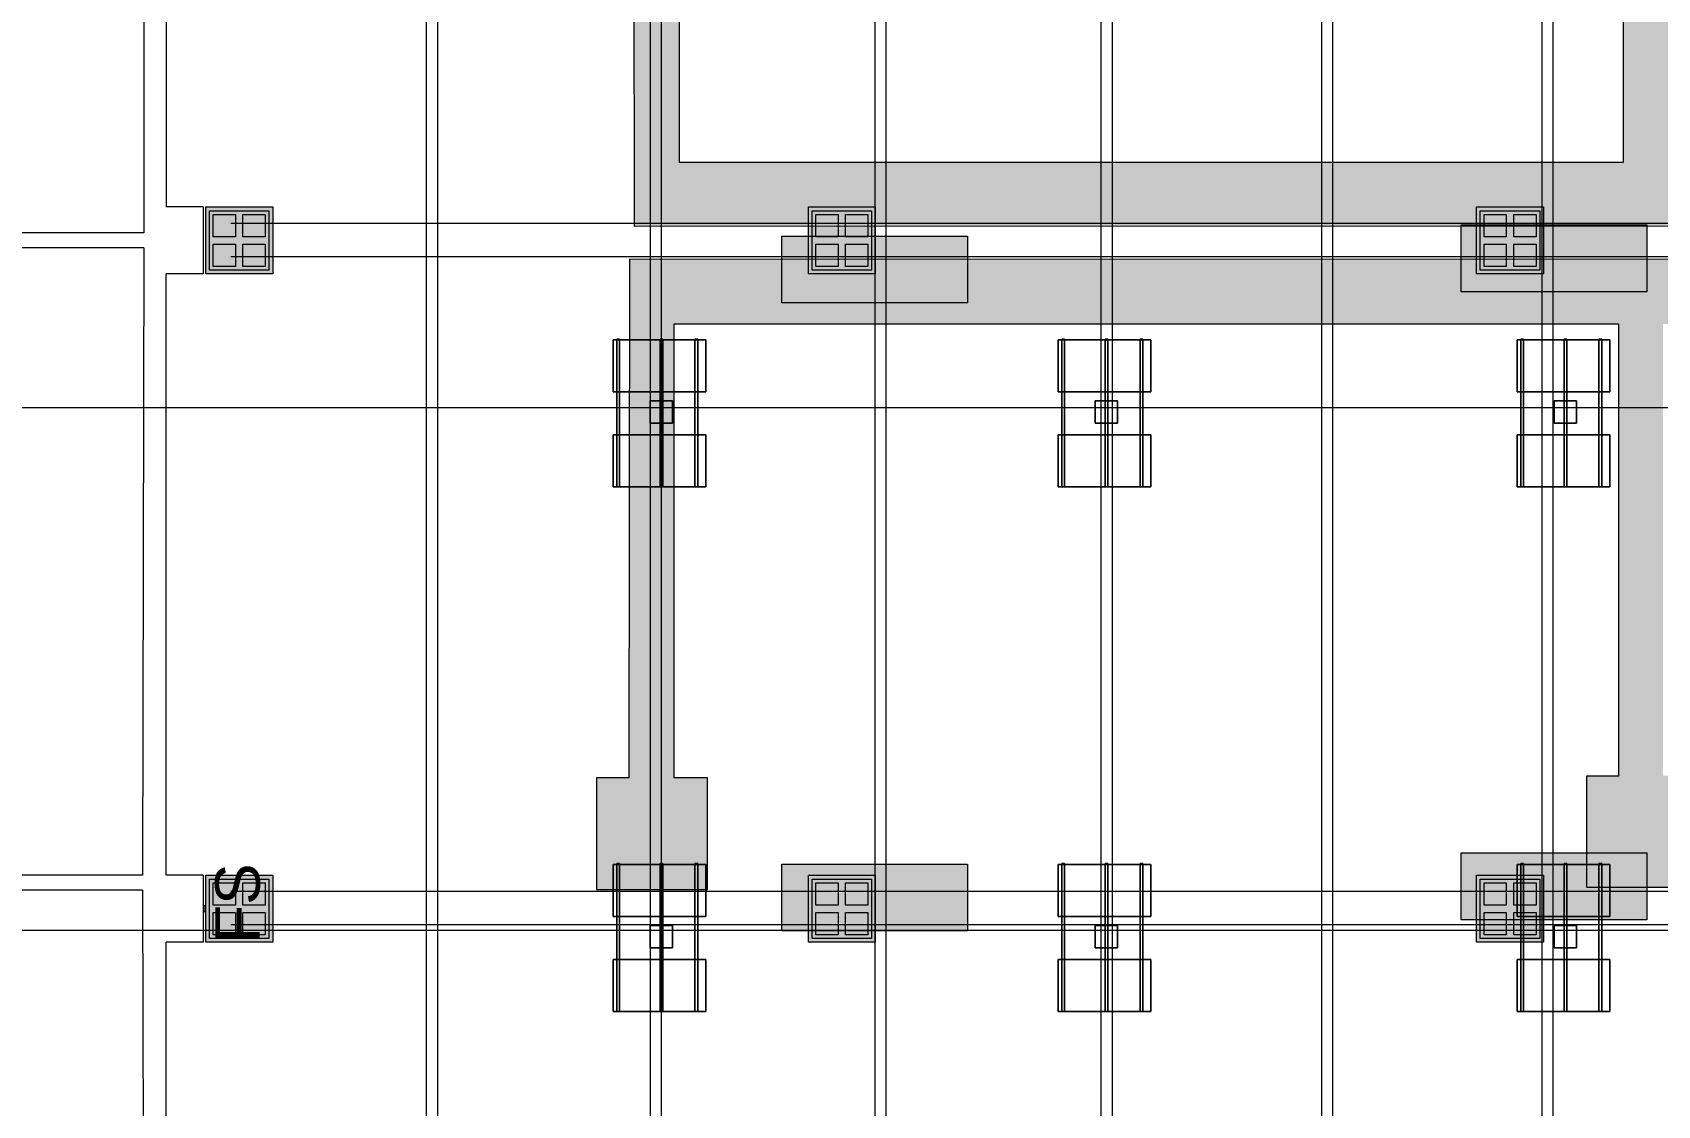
# Model space of a CAD drawing. Header units: inches. Extents: x -10671 to 1761, y -674 to 7170.
# Drawn here: x -9454 to -8579, y 632 to 1210 of the extents above; entities that cross this region are included whole.
import ezdxf

# ---------------------------------------------------------------- set-up
doc = ezdxf.new("R2010")
doc.units = ezdxf.units.IN
doc.header["$LTSCALE"] = 19.2
doc.header["$MEASUREMENT"] = 0
for name, color, linetype, lineweight, true_color in [('DWG-bldg-utility box', 3, 'Continuous', 18, 0x00ff00), ('Venue-Ceiling-HVAC', 7, 'Continuous', 5, 0xbbbbbb), ('Venue-Fire Apparatus and Text', 1, 'Continuous', 5, 0xff0000), ('Venue-NO HANG ZONE', 7, 'Continuous', 15, 0xdd0000), ('Venue-Rigging Steel-High', 7, 'Continuous', 5, 0x800000), ('Venue-Rigging Steel-Low', 7, 'Continuous', 5, 0x0000dd)]:
    doc.layers.add(name, color=color, linetype=linetype, lineweight=lineweight, true_color=true_color)
for name, color, linetype, lineweight in [('Venue-Ceiling-Lights', 7, 'Continuous', 5), ('Venue-Ceiling-Lights Circuits', 7, 'Continuous', 5), ('Venue-Floor Pockets', 7, 'Continuous', 5), ('Venue-Walls and Doors', 7, 'Continuous', 5)]:
    doc.layers.add(name, color=color, linetype=linetype, lineweight=lineweight)
doc.styles.add('Arial', font='Arial')

# ---------------------------------------------------------------- blocks, each defined once
blk = doc.blocks.new('FLOORBOX')
at = {"layer": 'Venue-Floor Pockets', "linetype": 'Continuous', "lineweight": 0, "true_color": 0xaaaaaa}
blk.add_hatch(color=253, dxfattribs=at).paths.add_polyline_path([(-18, 18), (18, 18), (18, -18), (-18, -18)])
at = {"layer": 'Venue-Floor Pockets', "linetype": 'Continuous', "lineweight": 0, "true_color": 0xbbbbbb}
blk.add_hatch(color=9, dxfattribs=at).paths.add_polyline_path([(-16, 16), (16, 16), (16, -16), (-16, -16)])
at = {"layer": 'Venue-Floor Pockets', "linetype": 'Continuous', "lineweight": 0, "true_color": 0xdddddd}
for points in [[(-14, 14), (-2, 14), (-2, 2), (-14, 2)], [(2, 14), (14, 14), (14, 2), (2, 2)], [(-14, -2), (-2, -2), (-2, -14), (-14, -14)], [(2, -2), (14, -2), (14, -14), (2, -14)]]:
    blk.add_hatch(color=254, dxfattribs=at).paths.add_polyline_path(points)
at = {"layer": 'Venue-Floor Pockets', "color": 7, "linetype": 'Continuous', "lineweight": 5, "flags": 128}
for points in [[(-18, 18), (18, 18), (18, -18), (-18, -18)], [(-16, 16), (16, 16), (16, -16), (-16, -16)], [(-14, 14), (-2, 14), (-2, 2), (-14, 2)], [(2, 14), (14, 14), (14, 2), (2, 2)], [(-14, -2), (-2, -2), (-2, -14), (-14, -14)], [(2, -2), (14, -2), (14, -14), (2, -14)]]:
    blk.add_lwpolyline(points, close=True, dxfattribs=at)
blk = doc.blocks.new('Group-95-1')
at = {"layer": 'Venue-Ceiling-Lights', "color": 7, "linetype": 'Continuous', "lineweight": 5}
for points in [[(-9141.5, 965.57, 355.98), (-9141.5, 965.57, 359.98), (-9141.5, 993.57, 359.98), (-9141.5, 993.57, 355.98)], [(-9141.5, 993.57, 355.98), (-9141.5, 993.57, 359.98), (-9091.5, 993.57, 359.98), (-9091.5, 993.57, 355.98)], [(-9091.5, 993.57, 359.98), (-9141.5, 993.57, 359.98), (-9141.5, 965.57, 359.98), (-9091.5, 965.57, 359.98)], [(-9091.5, 965.57, 355.98), (-9141.5, 965.57, 355.98), (-9141.5, 993.57, 355.98), (-9091.5, 993.57, 355.98)], [(-9091.5, 993.57, 355.98), (-9091.5, 993.57, 359.98), (-9091.5, 965.57, 359.98), (-9091.5, 965.57, 355.98)], [(-9091.5, 965.57, 355.98), (-9091.5, 965.57, 359.98), (-9141.5, 965.57, 359.98), (-9141.5, 965.57, 355.98)]]:
    blk.add_3dface(points, dxfattribs=at)
blk = doc.blocks.new('Group-96-1')
at = {"layer": 'Venue-Ceiling-Lights', "color": 7, "linetype": 'Continuous', "lineweight": 5}
for points in [[(-9097.35, 965.57, 360.05), (-9097.35, 965.57, 361.05), (-9097.35, 1045.16, 361.05), (-9097.35, 1045.16, 360.05)], [(-9097.35, 1045.16, 360.05), (-9097.35, 1045.16, 361.05), (-9095.85, 1045.16, 361.05), (-9095.85, 1045.16, 360.05)], [(-9095.85, 1045.16, 361.05), (-9097.35, 1045.16, 361.05), (-9097.35, 965.57, 361.05), (-9095.85, 965.57, 361.05)], [(-9095.85, 965.57, 360.05), (-9097.35, 965.57, 360.05), (-9097.35, 1045.16, 360.05), (-9095.85, 1045.16, 360.05)], [(-9095.85, 1045.16, 360.05), (-9095.85, 1045.16, 361.05), (-9095.85, 965.57, 361.05), (-9095.85, 965.57, 360.05)], [(-9095.85, 965.57, 360.05), (-9095.85, 965.57, 361.05), (-9097.35, 965.57, 361.05), (-9097.35, 965.57, 360.05)]]:
    blk.add_3dface(points, dxfattribs=at)
blk = doc.blocks.new('Group-97-1')
at = {"layer": 'Venue-Ceiling-Lights', "color": 7, "linetype": 'Continuous', "lineweight": 5}
for points in [[(-9116.17, 965.57, 360.05), (-9116.17, 965.57, 361.05), (-9116.17, 1045.16, 361.05), (-9116.17, 1045.16, 360.05)], [(-9116.17, 1045.16, 360.05), (-9116.17, 1045.16, 361.05), (-9114.67, 1045.16, 361.05), (-9114.67, 1045.16, 360.05)], [(-9114.67, 1045.16, 361.05), (-9116.17, 1045.16, 361.05), (-9116.17, 965.57, 361.05), (-9114.67, 965.57, 361.05)], [(-9114.67, 965.57, 360.05), (-9116.17, 965.57, 360.05), (-9116.17, 1045.16, 360.05), (-9114.67, 1045.16, 360.05)], [(-9114.67, 1045.16, 360.05), (-9114.67, 1045.16, 361.05), (-9114.67, 965.57, 361.05), (-9114.67, 965.57, 360.05)], [(-9114.67, 965.57, 360.05), (-9114.67, 965.57, 361.05), (-9116.17, 965.57, 361.05), (-9116.17, 965.57, 360.05)]]:
    blk.add_3dface(points, dxfattribs=at)
blk = doc.blocks.new('Group-98-1')
at = {"layer": 'Venue-Ceiling-Lights', "color": 7, "linetype": 'Continuous', "lineweight": 5}
for points in [[(-9139.44, 965.57, 360.05), (-9139.44, 965.57, 361.05), (-9139.44, 1045.16, 361.05), (-9139.44, 1045.16, 360.05)], [(-9139.44, 1045.16, 360.05), (-9139.44, 1045.16, 361.05), (-9137.94, 1045.16, 361.05), (-9137.94, 1045.16, 360.05)], [(-9137.94, 1045.16, 361.05), (-9139.44, 1045.16, 361.05), (-9139.44, 965.57, 361.05), (-9137.94, 965.57, 361.05)], [(-9137.94, 965.57, 360.05), (-9139.44, 965.57, 360.05), (-9139.44, 1045.16, 360.05), (-9137.94, 1045.16, 360.05)], [(-9137.94, 1045.16, 360.05), (-9137.94, 1045.16, 361.05), (-9137.94, 965.57, 361.05), (-9137.94, 965.57, 360.05)], [(-9137.94, 965.57, 360.05), (-9137.94, 965.57, 361.05), (-9139.44, 965.57, 361.05), (-9139.44, 965.57, 360.05)]]:
    blk.add_3dface(points, dxfattribs=at)
blk = doc.blocks.new('Group-99-1')
at = {"layer": 'Venue-Ceiling-Lights', "color": 7, "linetype": 'Continuous', "lineweight": 5}
for points in [[(-9141.5, 1016.72, 355.98), (-9141.5, 1016.72, 359.98), (-9141.5, 1044.72, 359.98), (-9141.5, 1044.72, 355.98)], [(-9141.5, 1044.72, 355.98), (-9141.5, 1044.72, 359.98), (-9091.5, 1044.72, 359.98), (-9091.5, 1044.72, 355.98)], [(-9091.5, 1044.72, 359.98), (-9141.5, 1044.72, 359.98), (-9141.5, 1016.72, 359.98), (-9091.5, 1016.72, 359.98)], [(-9091.5, 1016.72, 355.98), (-9141.5, 1016.72, 355.98), (-9141.5, 1044.72, 355.98), (-9091.5, 1044.72, 355.98)], [(-9091.5, 1044.72, 355.98), (-9091.5, 1044.72, 359.98), (-9091.5, 1016.72, 359.98), (-9091.5, 1016.72, 355.98)], [(-9091.5, 1016.72, 355.98), (-9091.5, 1016.72, 359.98), (-9141.5, 1016.72, 359.98), (-9141.5, 1016.72, 355.98)]]:
    blk.add_3dface(points, dxfattribs=at)
blk = doc.blocks.new('Group-100-1')
at = {"layer": 'Venue-Ceiling-Lights', "color": 7, "linetype": 'Continuous', "lineweight": 5}
for points in [[(-9121.45, 1011.81, 350), (-9121.45, 1011.81, 356), (-9109.45, 1011.81, 356), (-9109.45, 1011.81, 350)], [(-9121.45, 999.81, 350), (-9121.45, 999.81, 356), (-9121.45, 1011.81, 356), (-9121.45, 1011.81, 350)], [(-9109.45, 1011.81, 356), (-9121.45, 1011.81, 356), (-9121.45, 999.81, 356), (-9109.45, 999.81, 356)], [(-9109.45, 999.81, 350), (-9121.45, 999.81, 350), (-9121.45, 1011.81, 350), (-9109.45, 1011.81, 350)], [(-9109.45, 1011.81, 350), (-9109.45, 1011.81, 356), (-9109.45, 999.81, 356), (-9109.45, 999.81, 350)], [(-9109.45, 999.81, 350), (-9109.45, 999.81, 356), (-9121.45, 999.81, 356), (-9121.45, 999.81, 350)]]:
    blk.add_3dface(points, dxfattribs=at)
blk = doc.blocks.new('Group-101-1')
at = {"layer": 'Venue-Ceiling-Lights', "color": 7}
for name in ['Group-99-1', 'Group-98-1', 'Group-97-1', 'Group-96-1', 'Group-95-1']:
    blk.add_blockref(name, (0, 0), dxfattribs=at)
at = {"layer": 'Venue-Ceiling-Lights', "color": 1, "true_color": 0xff0000}
blk.add_blockref('Group-100-1', (0, 0), dxfattribs=at)
blk = doc.blocks.new('Group-102-1')
at = {"layer": 'Venue-Ceiling-Lights', "color": 7, "linetype": 'Continuous', "lineweight": 5}
for points in [[(-9141.5, 682.97, 355.98), (-9141.5, 682.97, 359.98), (-9141.5, 710.97, 359.98), (-9141.5, 710.97, 355.98)], [(-9141.5, 710.97, 355.98), (-9141.5, 710.97, 359.98), (-9091.5, 710.97, 359.98), (-9091.5, 710.97, 355.98)], [(-9091.5, 710.97, 359.98), (-9141.5, 710.97, 359.98), (-9141.5, 682.97, 359.98), (-9091.5, 682.97, 359.98)], [(-9091.5, 682.97, 355.98), (-9141.5, 682.97, 355.98), (-9141.5, 710.97, 355.98), (-9091.5, 710.97, 355.98)], [(-9091.5, 710.97, 355.98), (-9091.5, 710.97, 359.98), (-9091.5, 682.97, 359.98), (-9091.5, 682.97, 355.98)], [(-9091.5, 682.97, 355.98), (-9091.5, 682.97, 359.98), (-9141.5, 682.97, 359.98), (-9141.5, 682.97, 355.98)]]:
    blk.add_3dface(points, dxfattribs=at)
blk = doc.blocks.new('Group-103-1')
at = {"layer": 'Venue-Ceiling-Lights', "color": 7, "linetype": 'Continuous', "lineweight": 5}
for points in [[(-9097.35, 682.97, 360.05), (-9097.35, 682.97, 361.05), (-9097.35, 762.56, 361.05), (-9097.35, 762.56, 360.05)], [(-9097.35, 762.56, 360.05), (-9097.35, 762.56, 361.05), (-9095.85, 762.56, 361.05), (-9095.85, 762.56, 360.05)], [(-9095.85, 762.56, 361.05), (-9097.35, 762.56, 361.05), (-9097.35, 682.97, 361.05), (-9095.85, 682.97, 361.05)], [(-9095.85, 682.97, 360.05), (-9097.35, 682.97, 360.05), (-9097.35, 762.56, 360.05), (-9095.85, 762.56, 360.05)], [(-9095.85, 762.56, 360.05), (-9095.85, 762.56, 361.05), (-9095.85, 682.97, 361.05), (-9095.85, 682.97, 360.05)], [(-9095.85, 682.97, 360.05), (-9095.85, 682.97, 361.05), (-9097.35, 682.97, 361.05), (-9097.35, 682.97, 360.05)]]:
    blk.add_3dface(points, dxfattribs=at)
blk = doc.blocks.new('Group-104-1')
at = {"layer": 'Venue-Ceiling-Lights', "color": 7, "linetype": 'Continuous', "lineweight": 5}
for points in [[(-9116.17, 682.97, 360.05), (-9116.17, 682.97, 361.05), (-9116.17, 762.56, 361.05), (-9116.17, 762.56, 360.05)], [(-9116.17, 762.56, 360.05), (-9116.17, 762.56, 361.05), (-9114.67, 762.56, 361.05), (-9114.67, 762.56, 360.05)], [(-9114.67, 762.56, 361.05), (-9116.17, 762.56, 361.05), (-9116.17, 682.97, 361.05), (-9114.67, 682.97, 361.05)], [(-9114.67, 682.97, 360.05), (-9116.17, 682.97, 360.05), (-9116.17, 762.56, 360.05), (-9114.67, 762.56, 360.05)], [(-9114.67, 762.56, 360.05), (-9114.67, 762.56, 361.05), (-9114.67, 682.97, 361.05), (-9114.67, 682.97, 360.05)], [(-9114.67, 682.97, 360.05), (-9114.67, 682.97, 361.05), (-9116.17, 682.97, 361.05), (-9116.17, 682.97, 360.05)]]:
    blk.add_3dface(points, dxfattribs=at)
blk = doc.blocks.new('Group-105-1')
at = {"layer": 'Venue-Ceiling-Lights', "color": 7, "linetype": 'Continuous', "lineweight": 5}
for points in [[(-9139.44, 682.97, 360.05), (-9139.44, 682.97, 361.05), (-9139.44, 762.56, 361.05), (-9139.44, 762.56, 360.05)], [(-9139.44, 762.56, 360.05), (-9139.44, 762.56, 361.05), (-9137.94, 762.56, 361.05), (-9137.94, 762.56, 360.05)], [(-9137.94, 762.56, 361.05), (-9139.44, 762.56, 361.05), (-9139.44, 682.97, 361.05), (-9137.94, 682.97, 361.05)], [(-9137.94, 682.97, 360.05), (-9139.44, 682.97, 360.05), (-9139.44, 762.56, 360.05), (-9137.94, 762.56, 360.05)], [(-9137.94, 762.56, 360.05), (-9137.94, 762.56, 361.05), (-9137.94, 682.97, 361.05), (-9137.94, 682.97, 360.05)], [(-9137.94, 682.97, 360.05), (-9137.94, 682.97, 361.05), (-9139.44, 682.97, 361.05), (-9139.44, 682.97, 360.05)]]:
    blk.add_3dface(points, dxfattribs=at)
blk = doc.blocks.new('Group-106-1')
at = {"layer": 'Venue-Ceiling-Lights', "color": 7, "linetype": 'Continuous', "lineweight": 5}
for points in [[(-9141.5, 734.12, 355.98), (-9141.5, 734.12, 359.98), (-9141.5, 762.12, 359.98), (-9141.5, 762.12, 355.98)], [(-9141.5, 762.12, 355.98), (-9141.5, 762.12, 359.98), (-9091.5, 762.12, 359.98), (-9091.5, 762.12, 355.98)], [(-9091.5, 762.12, 359.98), (-9141.5, 762.12, 359.98), (-9141.5, 734.12, 359.98), (-9091.5, 734.12, 359.98)], [(-9091.5, 734.12, 355.98), (-9141.5, 734.12, 355.98), (-9141.5, 762.12, 355.98), (-9091.5, 762.12, 355.98)], [(-9091.5, 762.12, 355.98), (-9091.5, 762.12, 359.98), (-9091.5, 734.12, 359.98), (-9091.5, 734.12, 355.98)], [(-9091.5, 734.12, 355.98), (-9091.5, 734.12, 359.98), (-9141.5, 734.12, 359.98), (-9141.5, 734.12, 355.98)]]:
    blk.add_3dface(points, dxfattribs=at)
blk = doc.blocks.new('Group-107-1')
at = {"layer": 'Venue-Ceiling-Lights', "color": 7, "linetype": 'Continuous', "lineweight": 5}
for points in [[(-9121.45, 729.2, 350), (-9121.45, 729.2, 356), (-9109.45, 729.2, 356), (-9109.45, 729.2, 350)], [(-9121.45, 717.2, 350), (-9121.45, 717.2, 356), (-9121.45, 729.2, 356), (-9121.45, 729.2, 350)], [(-9109.45, 729.2, 356), (-9121.45, 729.2, 356), (-9121.45, 717.2, 356), (-9109.45, 717.2, 356)], [(-9109.45, 717.2, 350), (-9121.45, 717.2, 350), (-9121.45, 729.2, 350), (-9109.45, 729.2, 350)], [(-9109.45, 729.2, 350), (-9109.45, 729.2, 356), (-9109.45, 717.2, 356), (-9109.45, 717.2, 350)], [(-9109.45, 717.2, 350), (-9109.45, 717.2, 356), (-9121.45, 717.2, 356), (-9121.45, 717.2, 350)]]:
    blk.add_3dface(points, dxfattribs=at)
blk = doc.blocks.new('Group-108-1')
at = {"layer": 'Venue-Ceiling-Lights', "color": 7}
for name in ['Group-106-1', 'Group-105-1', 'Group-104-1', 'Group-103-1', 'Group-102-1']:
    blk.add_blockref(name, (0, 0), dxfattribs=at)
at = {"layer": 'Venue-Ceiling-Lights', "color": 1, "true_color": 0xff0000}
blk.add_blockref('Group-107-1', (0, 0), dxfattribs=at)
blk = doc.blocks.new('Group-200-1')
at = {"layer": 'Venue-Ceiling-Lights', "color": 7, "linetype": 'Continuous', "lineweight": 5}
for points in [[(-8901.75, 965.57, 355.98), (-8901.75, 965.57, 359.98), (-8901.75, 993.57, 359.98), (-8901.75, 993.57, 355.98)], [(-8901.75, 993.57, 355.98), (-8901.75, 993.57, 359.98), (-8851.75, 993.57, 359.98), (-8851.75, 993.57, 355.98)], [(-8851.75, 993.57, 359.98), (-8901.75, 993.57, 359.98), (-8901.75, 965.57, 359.98), (-8851.75, 965.57, 359.98)], [(-8851.75, 965.57, 355.98), (-8901.75, 965.57, 355.98), (-8901.75, 993.57, 355.98), (-8851.75, 993.57, 355.98)], [(-8851.75, 993.57, 355.98), (-8851.75, 993.57, 359.98), (-8851.75, 965.57, 359.98), (-8851.75, 965.57, 355.98)], [(-8851.75, 965.57, 355.98), (-8851.75, 965.57, 359.98), (-8901.75, 965.57, 359.98), (-8901.75, 965.57, 355.98)]]:
    blk.add_3dface(points, dxfattribs=at)
blk = doc.blocks.new('Group-201-1')
at = {"layer": 'Venue-Ceiling-Lights', "color": 7, "linetype": 'Continuous', "lineweight": 5}
for points in [[(-8857.6, 965.57, 360.05), (-8857.6, 965.57, 361.05), (-8857.6, 1045.16, 361.05), (-8857.6, 1045.16, 360.05)], [(-8857.6, 1045.16, 360.05), (-8857.6, 1045.16, 361.05), (-8856.1, 1045.16, 361.05), (-8856.1, 1045.16, 360.05)], [(-8856.1, 1045.16, 361.05), (-8857.6, 1045.16, 361.05), (-8857.6, 965.57, 361.05), (-8856.1, 965.57, 361.05)], [(-8856.1, 965.57, 360.05), (-8857.6, 965.57, 360.05), (-8857.6, 1045.16, 360.05), (-8856.1, 1045.16, 360.05)], [(-8856.1, 1045.16, 360.05), (-8856.1, 1045.16, 361.05), (-8856.1, 965.57, 361.05), (-8856.1, 965.57, 360.05)], [(-8856.1, 965.57, 360.05), (-8856.1, 965.57, 361.05), (-8857.6, 965.57, 361.05), (-8857.6, 965.57, 360.05)]]:
    blk.add_3dface(points, dxfattribs=at)
blk = doc.blocks.new('Group-202-1')
at = {"layer": 'Venue-Ceiling-Lights', "color": 7, "linetype": 'Continuous', "lineweight": 5}
for points in [[(-8876.42, 965.57, 360.05), (-8876.42, 965.57, 361.05), (-8876.42, 1045.16, 361.05), (-8876.42, 1045.16, 360.05)], [(-8876.42, 1045.16, 360.05), (-8876.42, 1045.16, 361.05), (-8874.92, 1045.16, 361.05), (-8874.92, 1045.16, 360.05)], [(-8874.92, 1045.16, 361.05), (-8876.42, 1045.16, 361.05), (-8876.42, 965.57, 361.05), (-8874.92, 965.57, 361.05)], [(-8874.92, 965.57, 360.05), (-8876.42, 965.57, 360.05), (-8876.42, 1045.16, 360.05), (-8874.92, 1045.16, 360.05)], [(-8874.92, 1045.16, 360.05), (-8874.92, 1045.16, 361.05), (-8874.92, 965.57, 361.05), (-8874.92, 965.57, 360.05)], [(-8874.92, 965.57, 360.05), (-8874.92, 965.57, 361.05), (-8876.42, 965.57, 361.05), (-8876.42, 965.57, 360.05)]]:
    blk.add_3dface(points, dxfattribs=at)
blk = doc.blocks.new('Group-203-1')
at = {"layer": 'Venue-Ceiling-Lights', "color": 7, "linetype": 'Continuous', "lineweight": 5}
for points in [[(-8899.69, 965.57, 360.05), (-8899.69, 965.57, 361.05), (-8899.69, 1045.16, 361.05), (-8899.69, 1045.16, 360.05)], [(-8899.69, 1045.16, 360.05), (-8899.69, 1045.16, 361.05), (-8898.19, 1045.16, 361.05), (-8898.19, 1045.16, 360.05)], [(-8898.19, 1045.16, 361.05), (-8899.69, 1045.16, 361.05), (-8899.69, 965.57, 361.05), (-8898.19, 965.57, 361.05)], [(-8898.19, 965.57, 360.05), (-8899.69, 965.57, 360.05), (-8899.69, 1045.16, 360.05), (-8898.19, 1045.16, 360.05)], [(-8898.19, 1045.16, 360.05), (-8898.19, 1045.16, 361.05), (-8898.19, 965.57, 361.05), (-8898.19, 965.57, 360.05)], [(-8898.19, 965.57, 360.05), (-8898.19, 965.57, 361.05), (-8899.69, 965.57, 361.05), (-8899.69, 965.57, 360.05)]]:
    blk.add_3dface(points, dxfattribs=at)
blk = doc.blocks.new('Group-204-1')
at = {"layer": 'Venue-Ceiling-Lights', "color": 7, "linetype": 'Continuous', "lineweight": 5}
for points in [[(-8901.75, 1016.72, 355.98), (-8901.75, 1016.72, 359.98), (-8901.75, 1044.72, 359.98), (-8901.75, 1044.72, 355.98)], [(-8901.75, 1044.72, 355.98), (-8901.75, 1044.72, 359.98), (-8851.75, 1044.72, 359.98), (-8851.75, 1044.72, 355.98)], [(-8851.75, 1044.72, 359.98), (-8901.75, 1044.72, 359.98), (-8901.75, 1016.72, 359.98), (-8851.75, 1016.72, 359.98)], [(-8851.75, 1016.72, 355.98), (-8901.75, 1016.72, 355.98), (-8901.75, 1044.72, 355.98), (-8851.75, 1044.72, 355.98)], [(-8851.75, 1044.72, 355.98), (-8851.75, 1044.72, 359.98), (-8851.75, 1016.72, 359.98), (-8851.75, 1016.72, 355.98)], [(-8851.75, 1016.72, 355.98), (-8851.75, 1016.72, 359.98), (-8901.75, 1016.72, 359.98), (-8901.75, 1016.72, 355.98)]]:
    blk.add_3dface(points, dxfattribs=at)
blk = doc.blocks.new('Group-205-1')
at = {"layer": 'Venue-Ceiling-Lights', "color": 7, "linetype": 'Continuous', "lineweight": 5}
for points in [[(-8881.7, 1011.81, 350), (-8881.7, 1011.81, 356), (-8869.7, 1011.81, 356), (-8869.7, 1011.81, 350)], [(-8881.7, 999.81, 350), (-8881.7, 999.81, 356), (-8881.7, 1011.81, 356), (-8881.7, 1011.81, 350)], [(-8869.7, 1011.81, 356), (-8881.7, 1011.81, 356), (-8881.7, 999.81, 356), (-8869.7, 999.81, 356)], [(-8869.7, 999.81, 350), (-8881.7, 999.81, 350), (-8881.7, 1011.81, 350), (-8869.7, 1011.81, 350)], [(-8869.7, 1011.81, 350), (-8869.7, 1011.81, 356), (-8869.7, 999.81, 356), (-8869.7, 999.81, 350)], [(-8869.7, 999.81, 350), (-8869.7, 999.81, 356), (-8881.7, 999.81, 356), (-8881.7, 999.81, 350)]]:
    blk.add_3dface(points, dxfattribs=at)
blk = doc.blocks.new('Group-206-1')
at = {"layer": 'Venue-Ceiling-Lights', "color": 7}
for name in ['Group-204-1', 'Group-203-1', 'Group-202-1', 'Group-201-1', 'Group-200-1']:
    blk.add_blockref(name, (0, 0), dxfattribs=at)
at = {"layer": 'Venue-Ceiling-Lights', "color": 1, "true_color": 0xff0000}
blk.add_blockref('Group-205-1', (0, 0), dxfattribs=at)
blk = doc.blocks.new('Group-207-1')
at = {"layer": 'Venue-Ceiling-Lights', "color": 7, "linetype": 'Continuous', "lineweight": 5}
for points in [[(-8901.75, 682.97, 355.98), (-8901.75, 682.97, 359.98), (-8901.75, 710.97, 359.98), (-8901.75, 710.97, 355.98)], [(-8901.75, 710.97, 355.98), (-8901.75, 710.97, 359.98), (-8851.75, 710.97, 359.98), (-8851.75, 710.97, 355.98)], [(-8851.75, 710.97, 359.98), (-8901.75, 710.97, 359.98), (-8901.75, 682.97, 359.98), (-8851.75, 682.97, 359.98)], [(-8851.75, 682.97, 355.98), (-8901.75, 682.97, 355.98), (-8901.75, 710.97, 355.98), (-8851.75, 710.97, 355.98)], [(-8851.75, 710.97, 355.98), (-8851.75, 710.97, 359.98), (-8851.75, 682.97, 359.98), (-8851.75, 682.97, 355.98)], [(-8851.75, 682.97, 355.98), (-8851.75, 682.97, 359.98), (-8901.75, 682.97, 359.98), (-8901.75, 682.97, 355.98)]]:
    blk.add_3dface(points, dxfattribs=at)
blk = doc.blocks.new('Group-208-1')
at = {"layer": 'Venue-Ceiling-Lights', "color": 7, "linetype": 'Continuous', "lineweight": 5}
for points in [[(-8857.6, 682.97, 360.05), (-8857.6, 682.97, 361.05), (-8857.6, 762.56, 361.05), (-8857.6, 762.56, 360.05)], [(-8857.6, 762.56, 360.05), (-8857.6, 762.56, 361.05), (-8856.1, 762.56, 361.05), (-8856.1, 762.56, 360.05)], [(-8856.1, 762.56, 361.05), (-8857.6, 762.56, 361.05), (-8857.6, 682.97, 361.05), (-8856.1, 682.97, 361.05)], [(-8856.1, 682.97, 360.05), (-8857.6, 682.97, 360.05), (-8857.6, 762.56, 360.05), (-8856.1, 762.56, 360.05)], [(-8856.1, 762.56, 360.05), (-8856.1, 762.56, 361.05), (-8856.1, 682.97, 361.05), (-8856.1, 682.97, 360.05)], [(-8856.1, 682.97, 360.05), (-8856.1, 682.97, 361.05), (-8857.6, 682.97, 361.05), (-8857.6, 682.97, 360.05)]]:
    blk.add_3dface(points, dxfattribs=at)
blk = doc.blocks.new('Group-209-1')
at = {"layer": 'Venue-Ceiling-Lights', "color": 7, "linetype": 'Continuous', "lineweight": 5}
for points in [[(-8876.42, 682.97, 360.05), (-8876.42, 682.97, 361.05), (-8876.42, 762.56, 361.05), (-8876.42, 762.56, 360.05)], [(-8876.42, 762.56, 360.05), (-8876.42, 762.56, 361.05), (-8874.92, 762.56, 361.05), (-8874.92, 762.56, 360.05)], [(-8874.92, 762.56, 361.05), (-8876.42, 762.56, 361.05), (-8876.42, 682.97, 361.05), (-8874.92, 682.97, 361.05)], [(-8874.92, 682.97, 360.05), (-8876.42, 682.97, 360.05), (-8876.42, 762.56, 360.05), (-8874.92, 762.56, 360.05)], [(-8874.92, 762.56, 360.05), (-8874.92, 762.56, 361.05), (-8874.92, 682.97, 361.05), (-8874.92, 682.97, 360.05)], [(-8874.92, 682.97, 360.05), (-8874.92, 682.97, 361.05), (-8876.42, 682.97, 361.05), (-8876.42, 682.97, 360.05)]]:
    blk.add_3dface(points, dxfattribs=at)
blk = doc.blocks.new('Group-210-1')
at = {"layer": 'Venue-Ceiling-Lights', "color": 7, "linetype": 'Continuous', "lineweight": 5}
for points in [[(-8899.69, 682.97, 360.05), (-8899.69, 682.97, 361.05), (-8899.69, 762.56, 361.05), (-8899.69, 762.56, 360.05)], [(-8899.69, 762.56, 360.05), (-8899.69, 762.56, 361.05), (-8898.19, 762.56, 361.05), (-8898.19, 762.56, 360.05)], [(-8898.19, 762.56, 361.05), (-8899.69, 762.56, 361.05), (-8899.69, 682.97, 361.05), (-8898.19, 682.97, 361.05)], [(-8898.19, 682.97, 360.05), (-8899.69, 682.97, 360.05), (-8899.69, 762.56, 360.05), (-8898.19, 762.56, 360.05)], [(-8898.19, 762.56, 360.05), (-8898.19, 762.56, 361.05), (-8898.19, 682.97, 361.05), (-8898.19, 682.97, 360.05)], [(-8898.19, 682.97, 360.05), (-8898.19, 682.97, 361.05), (-8899.69, 682.97, 361.05), (-8899.69, 682.97, 360.05)]]:
    blk.add_3dface(points, dxfattribs=at)
blk = doc.blocks.new('Group-211-1')
at = {"layer": 'Venue-Ceiling-Lights', "color": 7, "linetype": 'Continuous', "lineweight": 5}
for points in [[(-8901.75, 734.12, 355.98), (-8901.75, 734.12, 359.98), (-8901.75, 762.12, 359.98), (-8901.75, 762.12, 355.98)], [(-8901.75, 762.12, 355.98), (-8901.75, 762.12, 359.98), (-8851.75, 762.12, 359.98), (-8851.75, 762.12, 355.98)], [(-8851.75, 762.12, 359.98), (-8901.75, 762.12, 359.98), (-8901.75, 734.12, 359.98), (-8851.75, 734.12, 359.98)], [(-8851.75, 734.12, 355.98), (-8901.75, 734.12, 355.98), (-8901.75, 762.12, 355.98), (-8851.75, 762.12, 355.98)], [(-8851.75, 762.12, 355.98), (-8851.75, 762.12, 359.98), (-8851.75, 734.12, 359.98), (-8851.75, 734.12, 355.98)], [(-8851.75, 734.12, 355.98), (-8851.75, 734.12, 359.98), (-8901.75, 734.12, 359.98), (-8901.75, 734.12, 355.98)]]:
    blk.add_3dface(points, dxfattribs=at)
blk = doc.blocks.new('Group-212-1')
at = {"layer": 'Venue-Ceiling-Lights', "color": 7, "linetype": 'Continuous', "lineweight": 5}
for points in [[(-8881.7, 729.2, 350), (-8881.7, 729.2, 356), (-8869.7, 729.2, 356), (-8869.7, 729.2, 350)], [(-8881.7, 717.2, 350), (-8881.7, 717.2, 356), (-8881.7, 729.2, 356), (-8881.7, 729.2, 350)], [(-8869.7, 729.2, 356), (-8881.7, 729.2, 356), (-8881.7, 717.2, 356), (-8869.7, 717.2, 356)], [(-8869.7, 717.2, 350), (-8881.7, 717.2, 350), (-8881.7, 729.2, 350), (-8869.7, 729.2, 350)], [(-8869.7, 729.2, 350), (-8869.7, 729.2, 356), (-8869.7, 717.2, 356), (-8869.7, 717.2, 350)], [(-8869.7, 717.2, 350), (-8869.7, 717.2, 356), (-8881.7, 717.2, 356), (-8881.7, 717.2, 350)]]:
    blk.add_3dface(points, dxfattribs=at)
blk = doc.blocks.new('Group-213-1')
at = {"layer": 'Venue-Ceiling-Lights', "color": 7}
for name in ['Group-211-1', 'Group-210-1', 'Group-209-1', 'Group-208-1', 'Group-207-1']:
    blk.add_blockref(name, (0, 0), dxfattribs=at)
at = {"layer": 'Venue-Ceiling-Lights', "color": 1, "true_color": 0xff0000}
blk.add_blockref('Group-212-1', (0, 0), dxfattribs=at)
blk = doc.blocks.new('Group-305-1')
at = {"layer": 'Venue-Ceiling-Lights', "color": 7, "linetype": 'Continuous', "lineweight": 5}
for points in [[(-8654.49, 965.57, 355.98), (-8654.49, 965.57, 359.98), (-8654.49, 993.57, 359.98), (-8654.49, 993.57, 355.98)], [(-8654.49, 993.57, 355.98), (-8654.49, 993.57, 359.98), (-8604.49, 993.57, 359.98), (-8604.49, 993.57, 355.98)], [(-8604.49, 993.57, 359.98), (-8654.49, 993.57, 359.98), (-8654.49, 965.57, 359.98), (-8604.49, 965.57, 359.98)], [(-8604.49, 965.57, 355.98), (-8654.49, 965.57, 355.98), (-8654.49, 993.57, 355.98), (-8604.49, 993.57, 355.98)], [(-8604.49, 993.57, 355.98), (-8604.49, 993.57, 359.98), (-8604.49, 965.57, 359.98), (-8604.49, 965.57, 355.98)], [(-8604.49, 965.57, 355.98), (-8604.49, 965.57, 359.98), (-8654.49, 965.57, 359.98), (-8654.49, 965.57, 355.98)]]:
    blk.add_3dface(points, dxfattribs=at)
blk = doc.blocks.new('Group-306-1')
at = {"layer": 'Venue-Ceiling-Lights', "color": 7, "linetype": 'Continuous', "lineweight": 5}
for points in [[(-8610.34, 965.57, 360.05), (-8610.34, 965.57, 361.05), (-8610.34, 1045.16, 361.05), (-8610.34, 1045.16, 360.05)], [(-8610.34, 1045.16, 360.05), (-8610.34, 1045.16, 361.05), (-8608.84, 1045.16, 361.05), (-8608.84, 1045.16, 360.05)], [(-8608.84, 1045.16, 361.05), (-8610.34, 1045.16, 361.05), (-8610.34, 965.57, 361.05), (-8608.84, 965.57, 361.05)], [(-8608.84, 965.57, 360.05), (-8610.34, 965.57, 360.05), (-8610.34, 1045.16, 360.05), (-8608.84, 1045.16, 360.05)], [(-8608.84, 1045.16, 360.05), (-8608.84, 1045.16, 361.05), (-8608.84, 965.57, 361.05), (-8608.84, 965.57, 360.05)], [(-8608.84, 965.57, 360.05), (-8608.84, 965.57, 361.05), (-8610.34, 965.57, 361.05), (-8610.34, 965.57, 360.05)]]:
    blk.add_3dface(points, dxfattribs=at)
blk = doc.blocks.new('Group-307-1')
at = {"layer": 'Venue-Ceiling-Lights', "color": 7, "linetype": 'Continuous', "lineweight": 5}
for points in [[(-8629.16, 965.57, 360.05), (-8629.16, 965.57, 361.05), (-8629.16, 1045.16, 361.05), (-8629.16, 1045.16, 360.05)], [(-8629.16, 1045.16, 360.05), (-8629.16, 1045.16, 361.05), (-8627.66, 1045.16, 361.05), (-8627.66, 1045.16, 360.05)], [(-8627.66, 1045.16, 361.05), (-8629.16, 1045.16, 361.05), (-8629.16, 965.57, 361.05), (-8627.66, 965.57, 361.05)], [(-8627.66, 965.57, 360.05), (-8629.16, 965.57, 360.05), (-8629.16, 1045.16, 360.05), (-8627.66, 1045.16, 360.05)], [(-8627.66, 1045.16, 360.05), (-8627.66, 1045.16, 361.05), (-8627.66, 965.57, 361.05), (-8627.66, 965.57, 360.05)], [(-8627.66, 965.57, 360.05), (-8627.66, 965.57, 361.05), (-8629.16, 965.57, 361.05), (-8629.16, 965.57, 360.05)]]:
    blk.add_3dface(points, dxfattribs=at)
blk = doc.blocks.new('Group-308-1')
at = {"layer": 'Venue-Ceiling-Lights', "color": 7, "linetype": 'Continuous', "lineweight": 5}
for points in [[(-8652.43, 965.57, 360.05), (-8652.43, 965.57, 361.05), (-8652.43, 1045.16, 361.05), (-8652.43, 1045.16, 360.05)], [(-8652.43, 1045.16, 360.05), (-8652.43, 1045.16, 361.05), (-8650.93, 1045.16, 361.05), (-8650.93, 1045.16, 360.05)], [(-8650.93, 1045.16, 361.05), (-8652.43, 1045.16, 361.05), (-8652.43, 965.57, 361.05), (-8650.93, 965.57, 361.05)], [(-8650.93, 965.57, 360.05), (-8652.43, 965.57, 360.05), (-8652.43, 1045.16, 360.05), (-8650.93, 1045.16, 360.05)], [(-8650.93, 1045.16, 360.05), (-8650.93, 1045.16, 361.05), (-8650.93, 965.57, 361.05), (-8650.93, 965.57, 360.05)], [(-8650.93, 965.57, 360.05), (-8650.93, 965.57, 361.05), (-8652.43, 965.57, 361.05), (-8652.43, 965.57, 360.05)]]:
    blk.add_3dface(points, dxfattribs=at)
blk = doc.blocks.new('Group-309-1')
at = {"layer": 'Venue-Ceiling-Lights', "color": 7, "linetype": 'Continuous', "lineweight": 5}
for points in [[(-8654.49, 1016.72, 355.98), (-8654.49, 1016.72, 359.98), (-8654.49, 1044.72, 359.98), (-8654.49, 1044.72, 355.98)], [(-8654.49, 1044.72, 355.98), (-8654.49, 1044.72, 359.98), (-8604.49, 1044.72, 359.98), (-8604.49, 1044.72, 355.98)], [(-8604.49, 1044.72, 359.98), (-8654.49, 1044.72, 359.98), (-8654.49, 1016.72, 359.98), (-8604.49, 1016.72, 359.98)], [(-8604.49, 1016.72, 355.98), (-8654.49, 1016.72, 355.98), (-8654.49, 1044.72, 355.98), (-8604.49, 1044.72, 355.98)], [(-8604.49, 1044.72, 355.98), (-8604.49, 1044.72, 359.98), (-8604.49, 1016.72, 359.98), (-8604.49, 1016.72, 355.98)], [(-8604.49, 1016.72, 355.98), (-8604.49, 1016.72, 359.98), (-8654.49, 1016.72, 359.98), (-8654.49, 1016.72, 355.98)]]:
    blk.add_3dface(points, dxfattribs=at)
blk = doc.blocks.new('Group-310-1')
at = {"layer": 'Venue-Ceiling-Lights', "color": 7, "linetype": 'Continuous', "lineweight": 5}
for points in [[(-8634.44, 1011.81, 350), (-8634.44, 1011.81, 356), (-8622.44, 1011.81, 356), (-8622.44, 1011.81, 350)], [(-8634.44, 999.81, 350), (-8634.44, 999.81, 356), (-8634.44, 1011.81, 356), (-8634.44, 1011.81, 350)], [(-8622.44, 1011.81, 356), (-8634.44, 1011.81, 356), (-8634.44, 999.81, 356), (-8622.44, 999.81, 356)], [(-8622.44, 999.81, 350), (-8634.44, 999.81, 350), (-8634.44, 1011.81, 350), (-8622.44, 1011.81, 350)], [(-8622.44, 1011.81, 350), (-8622.44, 1011.81, 356), (-8622.44, 999.81, 356), (-8622.44, 999.81, 350)], [(-8622.44, 999.81, 350), (-8622.44, 999.81, 356), (-8634.44, 999.81, 356), (-8634.44, 999.81, 350)]]:
    blk.add_3dface(points, dxfattribs=at)
blk = doc.blocks.new('Group-311-1')
at = {"layer": 'Venue-Ceiling-Lights', "color": 7}
for name in ['Group-309-1', 'Group-308-1', 'Group-307-1', 'Group-306-1', 'Group-305-1']:
    blk.add_blockref(name, (0, 0), dxfattribs=at)
at = {"layer": 'Venue-Ceiling-Lights', "color": 1, "true_color": 0xff0000}
blk.add_blockref('Group-310-1', (0, 0), dxfattribs=at)
blk = doc.blocks.new('Group-312-1')
at = {"layer": 'Venue-Ceiling-Lights', "color": 7, "linetype": 'Continuous', "lineweight": 5}
for points in [[(-8654.49, 682.97, 355.98), (-8654.49, 682.97, 359.98), (-8654.49, 710.97, 359.98), (-8654.49, 710.97, 355.98)], [(-8654.49, 710.97, 355.98), (-8654.49, 710.97, 359.98), (-8604.49, 710.97, 359.98), (-8604.49, 710.97, 355.98)], [(-8604.49, 710.97, 359.98), (-8654.49, 710.97, 359.98), (-8654.49, 682.97, 359.98), (-8604.49, 682.97, 359.98)], [(-8604.49, 682.97, 355.98), (-8654.49, 682.97, 355.98), (-8654.49, 710.97, 355.98), (-8604.49, 710.97, 355.98)], [(-8604.49, 710.97, 355.98), (-8604.49, 710.97, 359.98), (-8604.49, 682.97, 359.98), (-8604.49, 682.97, 355.98)], [(-8604.49, 682.97, 355.98), (-8604.49, 682.97, 359.98), (-8654.49, 682.97, 359.98), (-8654.49, 682.97, 355.98)]]:
    blk.add_3dface(points, dxfattribs=at)
blk = doc.blocks.new('Group-313-1')
at = {"layer": 'Venue-Ceiling-Lights', "color": 7, "linetype": 'Continuous', "lineweight": 5}
for points in [[(-8610.34, 682.97, 360.05), (-8610.34, 682.97, 361.05), (-8610.34, 762.56, 361.05), (-8610.34, 762.56, 360.05)], [(-8610.34, 762.56, 360.05), (-8610.34, 762.56, 361.05), (-8608.84, 762.56, 361.05), (-8608.84, 762.56, 360.05)], [(-8608.84, 762.56, 361.05), (-8610.34, 762.56, 361.05), (-8610.34, 682.97, 361.05), (-8608.84, 682.97, 361.05)], [(-8608.84, 682.97, 360.05), (-8610.34, 682.97, 360.05), (-8610.34, 762.56, 360.05), (-8608.84, 762.56, 360.05)], [(-8608.84, 762.56, 360.05), (-8608.84, 762.56, 361.05), (-8608.84, 682.97, 361.05), (-8608.84, 682.97, 360.05)], [(-8608.84, 682.97, 360.05), (-8608.84, 682.97, 361.05), (-8610.34, 682.97, 361.05), (-8610.34, 682.97, 360.05)]]:
    blk.add_3dface(points, dxfattribs=at)
blk = doc.blocks.new('Group-314-1')
at = {"layer": 'Venue-Ceiling-Lights', "color": 7, "linetype": 'Continuous', "lineweight": 5}
for points in [[(-8629.16, 682.97, 360.05), (-8629.16, 682.97, 361.05), (-8629.16, 762.56, 361.05), (-8629.16, 762.56, 360.05)], [(-8629.16, 762.56, 360.05), (-8629.16, 762.56, 361.05), (-8627.66, 762.56, 361.05), (-8627.66, 762.56, 360.05)], [(-8627.66, 762.56, 361.05), (-8629.16, 762.56, 361.05), (-8629.16, 682.97, 361.05), (-8627.66, 682.97, 361.05)], [(-8627.66, 682.97, 360.05), (-8629.16, 682.97, 360.05), (-8629.16, 762.56, 360.05), (-8627.66, 762.56, 360.05)], [(-8627.66, 762.56, 360.05), (-8627.66, 762.56, 361.05), (-8627.66, 682.97, 361.05), (-8627.66, 682.97, 360.05)], [(-8627.66, 682.97, 360.05), (-8627.66, 682.97, 361.05), (-8629.16, 682.97, 361.05), (-8629.16, 682.97, 360.05)]]:
    blk.add_3dface(points, dxfattribs=at)
blk = doc.blocks.new('Group-315-1')
at = {"layer": 'Venue-Ceiling-Lights', "color": 7, "linetype": 'Continuous', "lineweight": 5}
for points in [[(-8652.43, 682.97, 360.05), (-8652.43, 682.97, 361.05), (-8652.43, 762.56, 361.05), (-8652.43, 762.56, 360.05)], [(-8652.43, 762.56, 360.05), (-8652.43, 762.56, 361.05), (-8650.93, 762.56, 361.05), (-8650.93, 762.56, 360.05)], [(-8650.93, 762.56, 361.05), (-8652.43, 762.56, 361.05), (-8652.43, 682.97, 361.05), (-8650.93, 682.97, 361.05)], [(-8650.93, 682.97, 360.05), (-8652.43, 682.97, 360.05), (-8652.43, 762.56, 360.05), (-8650.93, 762.56, 360.05)], [(-8650.93, 762.56, 360.05), (-8650.93, 762.56, 361.05), (-8650.93, 682.97, 361.05), (-8650.93, 682.97, 360.05)], [(-8650.93, 682.97, 360.05), (-8650.93, 682.97, 361.05), (-8652.43, 682.97, 361.05), (-8652.43, 682.97, 360.05)]]:
    blk.add_3dface(points, dxfattribs=at)
blk = doc.blocks.new('Group-316-1')
at = {"layer": 'Venue-Ceiling-Lights', "color": 7, "linetype": 'Continuous', "lineweight": 5}
for points in [[(-8654.49, 734.12, 355.98), (-8654.49, 734.12, 359.98), (-8654.49, 762.12, 359.98), (-8654.49, 762.12, 355.98)], [(-8654.49, 762.12, 355.98), (-8654.49, 762.12, 359.98), (-8604.49, 762.12, 359.98), (-8604.49, 762.12, 355.98)], [(-8604.49, 762.12, 359.98), (-8654.49, 762.12, 359.98), (-8654.49, 734.12, 359.98), (-8604.49, 734.12, 359.98)], [(-8604.49, 734.12, 355.98), (-8654.49, 734.12, 355.98), (-8654.49, 762.12, 355.98), (-8604.49, 762.12, 355.98)], [(-8604.49, 762.12, 355.98), (-8604.49, 762.12, 359.98), (-8604.49, 734.12, 359.98), (-8604.49, 734.12, 355.98)], [(-8604.49, 734.12, 355.98), (-8604.49, 734.12, 359.98), (-8654.49, 734.12, 359.98), (-8654.49, 734.12, 355.98)]]:
    blk.add_3dface(points, dxfattribs=at)
blk = doc.blocks.new('Group-317-1')
at = {"layer": 'Venue-Ceiling-Lights', "color": 7, "linetype": 'Continuous', "lineweight": 5}
for points in [[(-8634.44, 729.2, 350), (-8634.44, 729.2, 356), (-8622.44, 729.2, 356), (-8622.44, 729.2, 350)], [(-8634.44, 717.2, 350), (-8634.44, 717.2, 356), (-8634.44, 729.2, 356), (-8634.44, 729.2, 350)], [(-8622.44, 729.2, 356), (-8634.44, 729.2, 356), (-8634.44, 717.2, 356), (-8622.44, 717.2, 356)], [(-8622.44, 717.2, 350), (-8634.44, 717.2, 350), (-8634.44, 729.2, 350), (-8622.44, 729.2, 350)], [(-8622.44, 729.2, 350), (-8622.44, 729.2, 356), (-8622.44, 717.2, 356), (-8622.44, 717.2, 350)], [(-8622.44, 717.2, 350), (-8622.44, 717.2, 356), (-8634.44, 717.2, 356), (-8634.44, 717.2, 350)]]:
    blk.add_3dface(points, dxfattribs=at)
blk = doc.blocks.new('Group-318-1')
at = {"layer": 'Venue-Ceiling-Lights', "color": 7}
for name in ['Group-316-1', 'Group-315-1', 'Group-314-1', 'Group-313-1', 'Group-312-1']:
    blk.add_blockref(name, (0, 0), dxfattribs=at)
at = {"layer": 'Venue-Ceiling-Lights', "color": 1, "true_color": 0xff0000}
blk.add_blockref('Group-317-1', (0, 0), dxfattribs=at)

msp = doc.modelspace()

# ---------------------------------------------------------------- hatches: boundary and pattern name
at = {"layer": 'Venue-Ceiling-HVAC', "linetype": 'Continuous', "lineweight": 0, "true_color": 0xbbbbbb}
for points in [[(-9129.9, 1105.69), (-9130.3, 1390.55), (-9148.04, 1390.55), (-9148.04, 1448.33), (-9087.33, 1448.33), (-9087.33, 1390.55), (-9105.89, 1390.55), (-9105.89, 1140.49), (-8597.05, 1140.49), (-8597.05, 1387.45), (-8613.85, 1387.45), (-8613.85, 1450.58), (-8553.81, 1450.58), (-8553.81, 1387.35), (-8573.12, 1387.35), (-8573.12, 1140.48), (-8043.1, 1140.48), (-8043.1, 1388.04), (-8062.3, 1388.04), (-8062.3, 1447.86), (-8002.34, 1447.82), (-8002.34, 1387.89), (-8020.36, 1387.89), (-8020.36, 1140.49), (-7490.78, 1140.49), (-7490.78, 1388.32), (-7509.63, 1388.32), (-7509.63, 1448.5), (-7449.63, 1448.5), (-7449.63, 1388.44), (-7467.65, 1388.44), (-7467.65, 1140.74), (-6956.22, 1140.73), (-6956.32, 1386), (-6975.1, 1386), (-6975, 1446.06), (-6915.03, 1446.06), (-6915.03, 1386.09), (-6933.34, 1386.09), (-6933.21, 1140.04), (-6451.86, 1140.92), (-6451.92, 1391.89), (-6470.69, 1391.89), (-6470.69, 1451.89), (-6410.69, 1451.89), (-6410.69, 1391.89), (-6428.93, 1391.89), (-6428.88, 1140.33), (-6297.52, 1140.62), (-6297.58, 1106.29)], [(-9132.63, 1088.1), (-9133.03, 808.74), (-9150.41, 808.74), (-9150.41, 748.73), (-9090.54, 748.73), (-9090.54, 808.74), (-9108.62, 808.74), (-9108.62, 1053.31), (-8599.79, 1053.31), (-8599.79, 809.78), (-8617, 809.78), (-8617, 749.95), (-8557, 749.95), (-8557, 809.93), (-8575.86, 809.93), (-8575.86, 1053.31), (-8045.84, 1053.31), (-8045.84, 809.14), (-8065.49, 809.14), (-8065.5, 749.1), (-8005.5, 749.13), (-8005.49, 809.15), (-8023.1, 809.15), (-8023.1, 1053.3), (-7493.51, 1053.3), (-7493.51, 808.63), (-7512.81, 808.63), (-7512.81, 748.62), (-7452.81, 748.62), (-7452.81, 808.63), (-7470.38, 808.63), (-7470.38, 1053.05), (-6958.95, 1053.06), (-6959.05, 811.04), (-6978.26, 811.04), (-6978.16, 751.02), (-6918.22, 751.02), (-6918.22, 811.02), (-6936.08, 811.02), (-6935.95, 1053.75), (-6454.59, 1052.87), (-6454.66, 819.86), (-6473.85, 819.86), (-6473.85, 759.82), (-6413.42, 759.82), (-6413.42, 819.86), (-6431.67, 819.86), (-6431.61, 1053.46), (-6300.25, 1053.17), (-6300.32, 1087.51)]]:
    msp.add_hatch(color=9, dxfattribs=at).paths.add_polyline_path(points)
at = {"layer": 'Venue-NO HANG ZONE', "linetype": 'Continuous', "lineweight": 0}
for points in [[(-8684.49, 1070.6), (-8684.49, 1106.6), (-8584.49, 1106.6), (-8584.49, 1070.6)], [(-9050.49, 1064.6), (-9050.49, 1100.6), (-8950.49, 1100.6), (-8950.49, 1064.6)], [(-9050.49, 726.31), (-9050.49, 762.31), (-8950.49, 762.31), (-8950.49, 726.31)], [(-8684.49, 732.31), (-8684.49, 768.31), (-8584.49, 768.31), (-8584.49, 732.31)]]:
    msp.add_hatch(color=7, dxfattribs=at).paths.add_polyline_path(points)

# ---------------------------------------------------------------- linework, layer by layer
at = {"layer": 'Venue-Ceiling-HVAC', "flags": 128}
for points in [[(-6297.58, 1106.29), (-9129.9, 1105.69), (-9130.3, 1390.55)], [(-9105.89, 1390.55), (-9105.89, 1140.49), (-8597.05, 1140.49), (-8597.05, 1387.45)], [(-6300.32, 1087.51), (-9132.63, 1088.1), (-9133.03, 808.74), (-9150.41, 808.74), (-9150.41, 748.73), (-9090.54, 748.73), (-9090.54, 808.74), (-9108.62, 808.74), (-9108.62, 1053.31), (-8599.79, 1053.31), (-8599.79, 809.78), (-8617, 809.78), (-8617, 749.95), (-8557, 749.95)]]:
    msp.add_lwpolyline(points, dxfattribs=at)
at = {"layer": 'Venue-Ceiling-Lights Circuits', "color": 7, "linetype": 'Continuous', "lineweight": 5}
for p, q in [((-9940.79, 1008.23), (-6227.6, 1008.23)), ((-9940.79, 726.72), (-5992.09, 726.72))]:
    msp.add_line(p, q, dxfattribs=at)
at = {"layer": 'Venue-Fire Apparatus and Text', "flags": 128}
msp.add_lwpolyline([(-9362.26, 736.79), (-9361.26, 736.79), (-9361.26, 739.79), (-9362.26, 739.79)], dxfattribs=at)
at = {"layer": 'Venue-NO HANG ZONE', "flags": 128}
for points in [[(-8684.49, 1070.6), (-8684.49, 1106.6), (-8584.49, 1106.6), (-8584.49, 1070.6)], [(-9050.49, 1064.6), (-9050.49, 1100.6), (-8950.49, 1100.6), (-8950.49, 1064.6)], [(-9050.49, 726.31), (-9050.49, 762.31), (-8950.49, 762.31), (-8950.49, 726.31)], [(-8684.49, 732.31), (-8684.49, 768.31), (-8584.49, 768.31), (-8584.49, 732.31)]]:
    msp.add_lwpolyline(points, close=True, dxfattribs=at)
at = {"layer": 'Venue-Rigging Steel-High'}
for p, q in [((-9241.93, 397.51), (-9241.93, 3975.51)), ((-9235.93, 397.51), (-9235.93, 3975.51)), ((-9121.35, 397.51), (-9121.35, 3975.51)), ((-9115.35, 397.51), (-9115.35, 3975.51)), ((-9000.34, 397.51), (-9000.34, 3975.62)), ((-9000.34, 397.51), (-9000.34, 3975.62)), ((-8994.34, 397.51), (-8994.34, 3975.62)), ((-8994.34, 397.51), (-8994.34, 3975.62)), ((-8878.44, 397.51), (-8878.44, 3975.62)), ((-8872.44, 397.51), (-8872.44, 3975.62)), ((-8759.69, 397.51), (-8759.69, 3975.62)), ((-8753.69, 397.51), (-8753.69, 3975.62)), ((-8640.98, 397.51), (-8640.98, 3975.62)), ((-8634.98, 397.51), (-8634.98, 3975.62))]:
    msp.add_line(p, q, dxfattribs=at)
at = {"layer": 'Venue-Rigging Steel-Low'}
for p, q in [((-6848.73, 1107.47), (-9347.48, 1107.47)), ((-6848.73, 1089.47), (-9347.48, 1089.47)), ((-6861.73, 747.62), (-9347.48, 747.62)), ((-6861.73, 729.62), (-9347.48, 729.62))]:
    msp.add_line(p, q, dxfattribs=at)
at = {"layer": 'Venue-Walls and Doors'}
for p, q in [((-9394.26, 1440.29), (-9394.26, 1102.29)), ((-9382.26, 1440.29), (-9382.26, 1116.29)), ((-9362.26, 1116.29), (-9382.26, 1116.29)), ((-9362.26, 1116.29), (-9362.26, 1080.29)), ((-9394.26, 1102.29), (-9532.26, 1102.29)), ((-9394.26, 1094.29), (-9532.26, 1094.29)), ((-9394.26, 1094.29), (-9394.91, 756.29)), ((-9362.26, 1080.29), (-9382.26, 1080.29)), ((-9382.26, 756.29), (-9382.26, 1080.29)), ((-9394.91, 756.29), (-9464.26, 756.29)), ((-9362.26, 756.29), (-9382.26, 756.29)), ((-9362.26, 756.29), (-9362.26, 720.29)), ((-9394.91, 748.29), (-9490.26, 748.29)), ((-9394.91, 748.29), (-9394.26, 491.91)), ((-9382.26, 398.29), (-9382.26, 720.29)), ((-9362.26, 720.29), (-9382.26, 720.29))]:
    msp.add_line(p, q, dxfattribs=at)

# ---------------------------------------------------------------- block references
at = {"layer": 'DWG-bldg-utility box', "rotation": 90}
for p in [(-9342.87, 1098.29), (-9018.26, 1098.29), (-8658.26, 1098.29), (-9342.87, 738.29), (-9018.26, 738.29), (-8658.26, 738.29)]:
    msp.add_blockref('FLOORBOX', p, dxfattribs=at)
at = {"layer": 'Venue-Ceiling-Lights', "color": 7}
for name in ['Group-101-1', 'Group-206-1', 'Group-311-1', 'Group-108-1', 'Group-213-1', 'Group-318-1']:
    msp.add_blockref(name, (0, 0), dxfattribs=at)

# ---------------------------------------------------------------- texts
at = {"layer": 'Venue-Fire Apparatus and Text', "insert": (-9355.82, 719.87), "char_height": 24, "attachment_point": 1, "rotation": 90, "line_spacing_factor": 0.970891, "style": 'Arial'}
msp.add_mtext('FS', dxfattribs=at)

doc.saveas('drawing.dxf')
